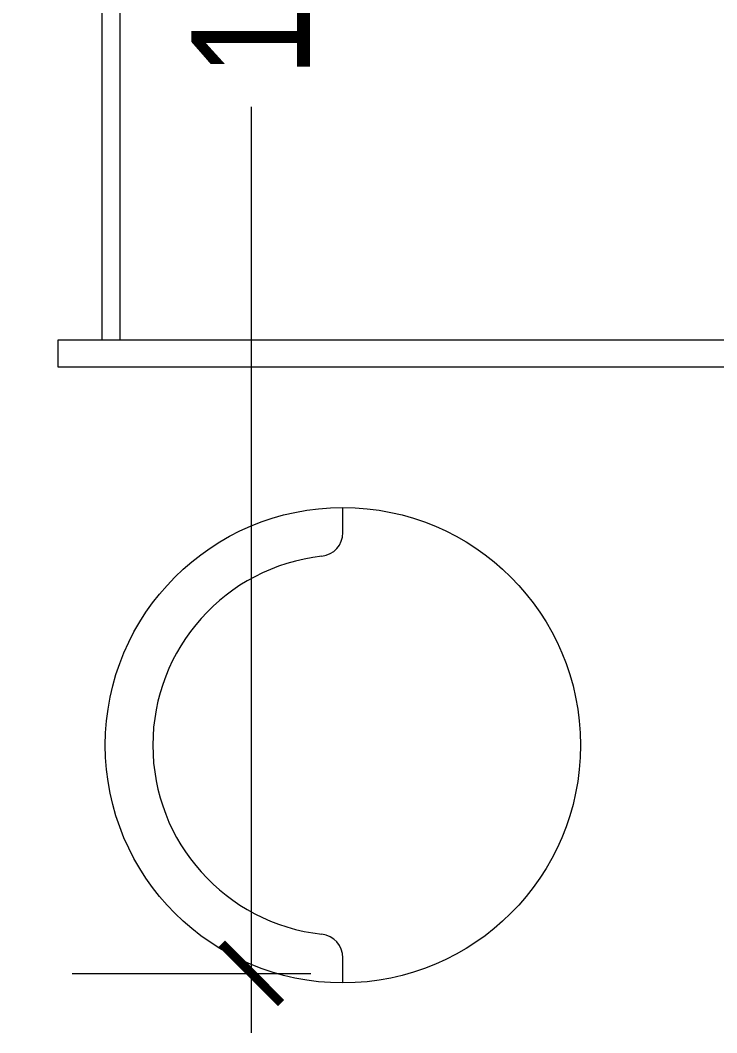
# Model space of a CAD drawing. Header units: millimetres. Extents: x 4444 to 22214, y -867569 to -857440.
# Drawn here: x 20142 to 20612, y -860046 to -859363 of the extents above; entities that cross this region are included whole.
import ezdxf
from ezdxf.lldxf.tags import DXFTag

# ---------------------------------------------------------------- set-up
doc = ezdxf.new("R2010")
doc.units = ezdxf.units.MM
doc.header["$LTSCALE"] = 40
doc.header["$PDMODE"] = 3
for name, color, linetype, lineweight in [('dimensions', 149, 'Continuous', 5), ('Floor-Unit', 1, 'Continuous', 13), ('LENS_FURNITURE', 13, 'Continuous', 9), ('LENS_PARTITION', 21, 'Continuous', 25)]:
    doc.layers.add(name, color=color, linetype=linetype, lineweight=lineweight)
doc.styles.get("Standard").update_dxf_attribs({"font": 'ARIALN.TTF'})
tags = doc.linetypes.add('DASHED2', pattern=[0.375, 0.25, -0.125]).pattern_tags.tags
tags[6:7] = [DXFTag(74, 4), DXFTag(75, 0), DXFTag(340, '0'), DXFTag(46, 1.0), DXFTag(50, 0.0), DXFTag(44, 0.0), DXFTag(45, 0.0)]
tags[4:5] = [DXFTag(74, 4), DXFTag(75, 0), DXFTag(340, '0'), DXFTag(46, 1.0), DXFTag(50, 0.0), DXFTag(44, 0.0), DXFTag(45, 0.0)]
doc.dimstyles.new('Working', dxfattribs={"dimscale": 0.8, "dimtxt": 100, "dimasz": 50, "dimexe": 50, "dimexo": 50, "dimgap": 25, "dimtad": 1, "dimdec": 0, "dimtxsty": 'Standard', "dimblk": 'ARCHTICK', "dimcen": 0, "dimdle": 50, "dimclrd": 250, "dimclre": 8, "dimclrt": 7, "dimazin": 3, "dimtfac": 1, "dimtdec": 0, "dimtmove": 1, "dimatfit": 3, "dimfxl": 3, "dimlwd": 5, "dimlwe": 0})

# ---------------------------------------------------------------- blocks, each defined once
blk = doc.blocks.new('Chair')
at = {"layer": 'Floor-Unit', "ltscale": 100}
for p, q in [((587017.1812756595, -21249.19291745766), (586990.7880734093, -21249.19291745766)), ((587490.7880734095, -21249.19291745766), (587464.3948711595, -21249.19291745766))]:
    blk.add_line(p, q, dxfattribs=at)
blk.add_circle((587240.7880734095, -21249.19291745771), 250, dxfattribs=at)
for centre, radius, start, end in [((587017.1812756595, -21274.19291745767), 25, 6.37937020842336, 90), ((587464.3948711595, -21274.19291745767), 25, 90, 173.6206297915766), ((587240.7880734095, -21249.19291745771), 200, 186.3793702084324, 353.6206297915686)]:
    blk.add_arc(centre, radius, start, end, dxfattribs=at)
blk = doc.blocks.new('servgewrgtrs')
at = {"layer": 'LENS_FURNITURE', "color": 146, "true_color": 0x105689}
for points in [[(338.5359051078558, -352.4817388160154), (338.5359051078558, -985.4817388160155), (356.5359051078558, -985.4817388160155), (356.5359051078558, -352.4817388160154)], [(-63.4640948921442, -955.4817388160154), (-63.4640948921442, -943.4817388160153), (338.5359051078558, -943.4817388160153), (338.5359051078558, -955.4817388160154)]]:
    blk.add_lwpolyline(points, close=True, dxfattribs=at)
at = {"layer": 'Floor-Unit', "xscale": 0.6413055337135763, "yscale": 0.6413055337135763, "zscale": 0.6413055337135763}
blk.add_blockref('Chair', (-375989.1127056331, 12834.13492621091), dxfattribs=at)
blk = doc.blocks.new('_ArchTick')
at = {"const_width": 0.15}
blk.add_lwpolyline([(-0.5, -0.5), (0.5, 0.5)], dxfattribs=at)
blk = doc.blocks.new('*D102')
at = {"layer": 'Defpoints', "color": 0, "ltscale": 50, "transparency": 16777216}
for p in [(20136.88630240033, -858593.0549321929), (20136.88630240033, -860006.0549321929), (20297.9248587526, -860006.0549321929)]:
    blk.add_point(p, dxfattribs=at)
at = {"layer": 'dimensions', "color": 250, "linetype": 'DASHED2', "lineweight": 5, "ltscale": 50, "transparency": 16777216}
for p, q in [((20297.9248587526, -858553.0549321928), (20297.9248587526, -859184.7118216881)), ((20297.9248587526, -860046.0549321928), (20297.9248587526, -859414.3980426977))]:
    blk.add_line(p, q, dxfattribs=at)
at = {"layer": 'dimensions', "color": 8, "linetype": 'DASHED2', "lineweight": 0, "ltscale": 50, "transparency": 16777216}
for p, q in [((20176.88630240033, -858593.0549321929), (20337.9248587526, -858593.0549321929)), ((20176.88630240033, -860006.0549321929), (20337.9248587526, -860006.0549321929))]:
    blk.add_line(p, q, dxfattribs=at)
at = {"layer": 'dimensions', "color": 250, "lineweight": 5, "ltscale": 50, "transparency": 16777216, "xscale": 40, "yscale": 40, "zscale": 40}
for p, rotation in [((20297.9248587526, -858593.0549321929), 90), ((20297.9248587526, -860006.0549321929), 270)]:
    blk.add_blockref('_ArchTick', p, dxfattribs=dict(at, rotation=rotation))
at = {"layer": 'dimensions', "color": 7, "ltscale": 50, "transparency": 16777216, "insert": (20297.92485875235, -859299.5549321926), "char_height": 80, "attachment_point": 5, "rotation": 90, "bg_fill": 3, "box_fill_scale": 1.25, "bg_fill_color": 9, "bg_fill_true_color": 13158600, "bg_fill_transparency": 0}
blk.add_mtext('\\A1;1413', dxfattribs=at)

msp = doc.modelspace()

# ---------------------------------------------------------------- block references
at = {"layer": 'LENS_PARTITION', "rotation": 270}
msp.add_blockref('servgewrgtrs', (21152.6789715066, -859240.4499289262), dxfattribs=at)

# ---------------------------------------------------------------- next in the draw order: dimensions: what is measured, and where the dimension line sits
at = {"layer": 'dimensions', "color": 3, "ltscale": 50, "true_color": 0x15f609}
dim = msp.add_linear_dim(base=(20297.9248587526, -860006.0549321929), p1=(20136.88630240032, -858593.0549321926), p2=(20136.88630240032, -860006.0549321926), angle=90, dimstyle='Working', override={"dimfxl": 500, "dimfxlon": 1, "dimtfill": 1, "dimarcsym": 1}, dxfattribs=at)
dim.commit()
dim.dimension.update_dxf_attribs({"geometry": '*D102', "text_midpoint": (20297.92485875235, -859299.5549321926)})

doc.saveas('drawing.dxf')
